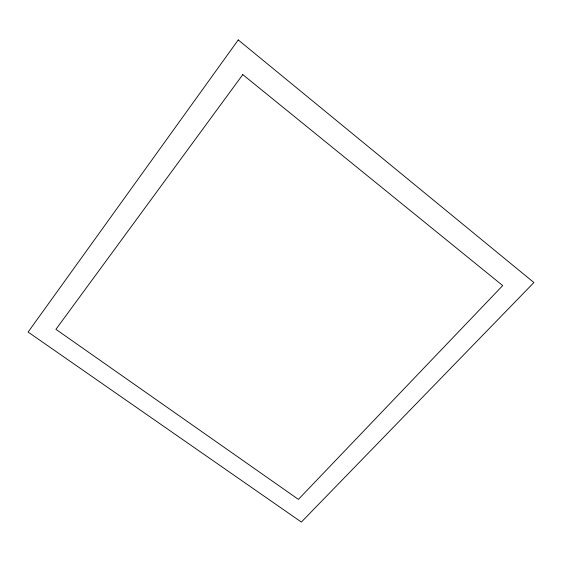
<?xml version="1.0" encoding="UTF-8"?>
<svg xmlns="http://www.w3.org/2000/svg" width="562" height="562" viewBox="0 0 562 562"><rect width="100%" height="100%" fill="white"/><g stroke="black" fill="none" stroke-linecap="round" stroke-linejoin="round"><path stroke-width="0.84" d="M238.239 39.937L28.1 332.058L301.365 522.063L533.9 282.531L238.239 39.937M242.777 74.606L55.926 329.332L298.401 499.379L502.709 285.58L242.777 74.606"/></g></svg>
